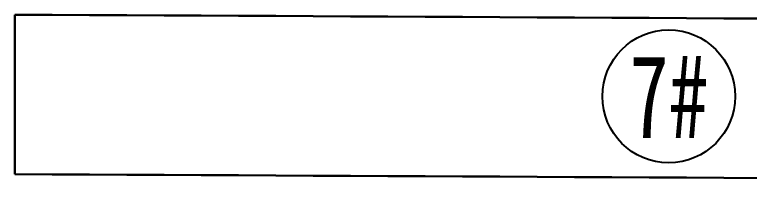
# Model space of a CAD drawing. Extents: x 1767995 to 4174245, y 542814 to 862564.
# Drawn here: x 2509961 to 2521031, y 669788 to 672415 of the extents above; entities that cross this region are included whole.
import ezdxf
from ezdxf.enums import TextEntityAlignment as Align

# ---------------------------------------------------------------- set-up
doc = ezdxf.new("R2010")
doc.units = 0
doc.header["$LTSCALE"] = 3500.000000000002
doc.layers.add('文字', color=7, linetype='Continuous', lineweight=15)
doc.layers.add('桥 构造粗实', color=1, linetype='Continuous', lineweight=30)
doc.styles.add('图内文字', font='仿宋_GB2312.TTF', dxfattribs={"width": 0.7})

msp = doc.modelspace()

# ---------------------------------------------------------------- linework, layer by layer
msp.add_circle((2519816.779341901, 671186.6264219728), 1000)
at = {"layer": '桥 构造粗实'}
for p, q in [((2509960.665036494, 670015.2233604137), (2509960.665036494, 672415.2233604137)), ((2509960.665036495, 670015.2233604126), (2509960.665036495, 672415.2233604126))]:
    msp.add_line(p, q, dxfattribs=at)
for points in [[(2509960.665036494, 672415.2233604137, -0.0008181986027981926), (2545960.665036496, 672188.4218419958, -0.0008181986027981926)], [(2509960.665036494, 670015.2233604137, -0.0008181986027981926), (2545960.665036496, 669788.4218419958, -0.0008181986027981926)]]:
    msp.add_lwpolyline(points, format="xyb", dxfattribs=at)

# ---------------------------------------------------------------- texts
at = {"layer": '文字', "style": '图内文字', "width": 0.7}
msp.add_text('7#', height=1250, rotation=1.747567932171231e-06, dxfattribs=at).set_placement((2519816.779341901, 671186.6264219728), align=Align.MIDDLE_CENTER)

doc.saveas('drawing.dxf')
